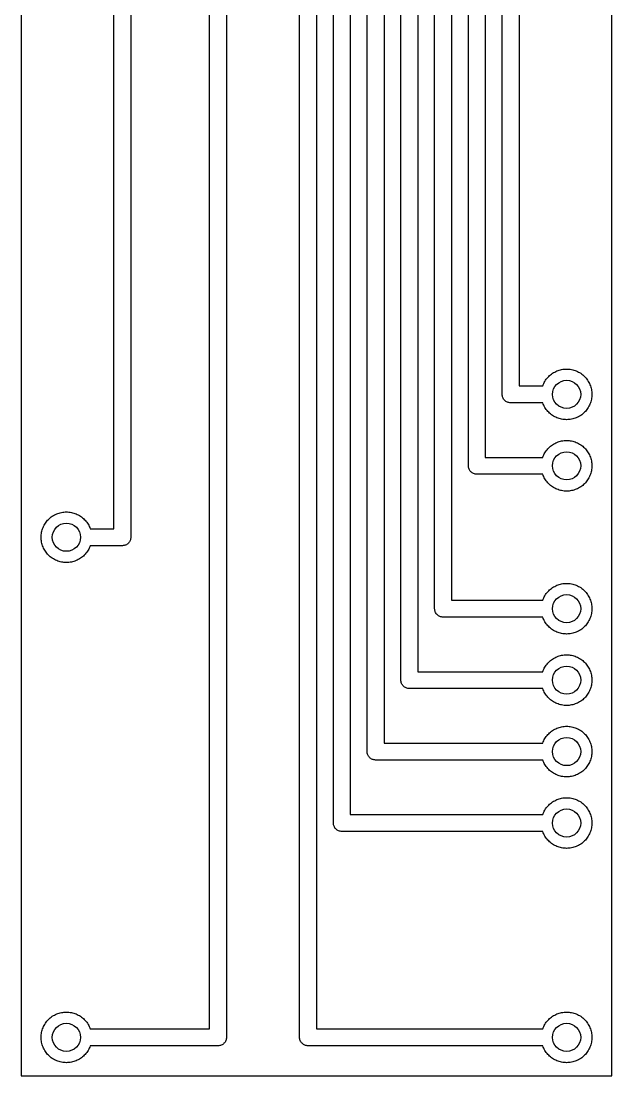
# Model space of a CAD drawing. Header units: millimetres. Extents: x 0 to 21, y -51 to 24.
# Drawn here: x 0 to 21, y -51 to -13.5 of the extents above; entities that cross this region are included whole.
import ezdxf

# ---------------------------------------------------------------- set-up
doc = ezdxf.new("R2010")
doc.units = ezdxf.units.MM
for name, color, linetype in [('COPPER_BOTTOM_MIRRORED', 1, 'Continuous'), ('DRILL', 5, 'Continuous'), ('OUTLINE', 7, 'Continuous')]:
    doc.layers.add(name, color=color, linetype=linetype)

msp = doc.modelspace()

# ---------------------------------------------------------------- linework, layer by layer
at = {"layer": 'COPPER_BOTTOM_MIRRORED'}
for points in [[(12.9, 20.82), (12.9, -39.17), (18.542, -39.17), (18.543, -39.167), (18.559, -39.126), (18.576, -39.085), (18.596, -39.046), (18.618, -39.007), (18.642, -38.97), (18.667, -38.934), (18.694, -38.899), (18.723, -38.866), (18.754, -38.834), (18.786, -38.803), (18.819, -38.774), (18.854, -38.747), (18.89, -38.722), (18.927, -38.698), (18.966, -38.676), (19.005, -38.656), (19.046, -38.639), (19.087, -38.623), (19.129, -38.609), (19.171, -38.597), (19.214, -38.587), (19.258, -38.58), (19.302, -38.574), (19.346, -38.571), (19.39, -38.57), (19.434, -38.571), (19.478, -38.574), (19.522, -38.58), (19.566, -38.587), (19.609, -38.597), (19.651, -38.609), (19.693, -38.623), (19.734, -38.639), (19.775, -38.656), (19.814, -38.676), (19.853, -38.698), (19.89, -38.722), (19.926, -38.747), (19.961, -38.774), (19.994, -38.803), (20.026, -38.834), (20.057, -38.866), (20.086, -38.899), (20.113, -38.934), (20.138, -38.97), (20.162, -39.007), (20.184, -39.046), (20.204, -39.085), (20.221, -39.126), (20.237, -39.167), (20.251, -39.209), (20.263, -39.251), (20.273, -39.294), (20.28, -39.338), (20.286, -39.382), (20.289, -39.426), (20.29, -39.47), (20.289, -39.514), (20.286, -39.558), (20.28, -39.602), (20.273, -39.646), (20.263, -39.689), (20.251, -39.731), (20.237, -39.773), (20.221, -39.814), (20.204, -39.855), (20.184, -39.894), (20.162, -39.933), (20.138, -39.97), (20.113, -40.006), (20.086, -40.041), (20.057, -40.074), (20.026, -40.106), (19.994, -40.137), (19.961, -40.166), (19.926, -40.193), (19.89, -40.218), (19.853, -40.242), (19.814, -40.264), (19.775, -40.284), (19.734, -40.301), (19.693, -40.317), (19.651, -40.331), (19.609, -40.343), (19.566, -40.353), (19.522, -40.36), (19.478, -40.366), (19.434, -40.369), (19.39, -40.37), (19.346, -40.369), (19.302, -40.366), (19.258, -40.36), (19.214, -40.353), (19.171, -40.343), (19.129, -40.331), (19.087, -40.317), (19.046, -40.301), (19.005, -40.284), (18.966, -40.264), (18.927, -40.242), (18.89, -40.218), (18.854, -40.193), (18.819, -40.166), (18.786, -40.137), (18.754, -40.106), (18.723, -40.074), (18.694, -40.041), (18.667, -40.006), (18.642, -39.97), (18.618, -39.933), (18.596, -39.894), (18.576, -39.855), (18.559, -39.814), (18.543, -39.773), (18.542, -39.77), (12.6, -39.77), (12.571, -39.769), (12.541, -39.764), (12.513, -39.757), (12.485, -39.747), (12.459, -39.735), (12.433, -39.719), (12.41, -39.702), (12.388, -39.682), (12.368, -39.66), (12.351, -39.637), (12.335, -39.611), (12.323, -39.585), (12.313, -39.557), (12.306, -39.529), (12.301, -39.499), (12.3, -39.47), (12.3, 21.12)], [(14.1, 18.28), (14.1, -36.63), (18.542, -36.63), (18.543, -36.627), (18.559, -36.586), (18.576, -36.545), (18.596, -36.506), (18.618, -36.467), (18.642, -36.43), (18.667, -36.394), (18.694, -36.359), (18.723, -36.326), (18.754, -36.294), (18.786, -36.263), (18.819, -36.234), (18.854, -36.207), (18.89, -36.182), (18.927, -36.158), (18.966, -36.136), (19.005, -36.116), (19.046, -36.099), (19.087, -36.083), (19.129, -36.069), (19.171, -36.057), (19.214, -36.047), (19.258, -36.04), (19.302, -36.034), (19.346, -36.031), (19.39, -36.03), (19.434, -36.031), (19.478, -36.034), (19.522, -36.04), (19.566, -36.047), (19.609, -36.057), (19.651, -36.069), (19.693, -36.083), (19.734, -36.099), (19.775, -36.116), (19.814, -36.136), (19.853, -36.158), (19.89, -36.182), (19.926, -36.207), (19.961, -36.234), (19.994, -36.263), (20.026, -36.294), (20.057, -36.326), (20.086, -36.359), (20.113, -36.394), (20.138, -36.43), (20.162, -36.467), (20.184, -36.506), (20.204, -36.545), (20.221, -36.586), (20.237, -36.627), (20.251, -36.669), (20.263, -36.711), (20.273, -36.754), (20.28, -36.798), (20.286, -36.842), (20.289, -36.886), (20.29, -36.93), (20.289, -36.974), (20.286, -37.018), (20.28, -37.062), (20.273, -37.106), (20.263, -37.149), (20.251, -37.191), (20.237, -37.233), (20.221, -37.274), (20.204, -37.315), (20.184, -37.354), (20.162, -37.393), (20.138, -37.43), (20.113, -37.466), (20.086, -37.501), (20.057, -37.534), (20.026, -37.566), (19.994, -37.597), (19.961, -37.626), (19.926, -37.653), (19.89, -37.678), (19.853, -37.702), (19.814, -37.724), (19.775, -37.744), (19.734, -37.761), (19.693, -37.777), (19.651, -37.791), (19.609, -37.803), (19.566, -37.813), (19.522, -37.82), (19.478, -37.826), (19.434, -37.829), (19.39, -37.83), (19.346, -37.829), (19.302, -37.826), (19.258, -37.82), (19.214, -37.813), (19.171, -37.803), (19.129, -37.791), (19.087, -37.777), (19.046, -37.761), (19.005, -37.744), (18.966, -37.724), (18.927, -37.702), (18.89, -37.678), (18.854, -37.653), (18.819, -37.626), (18.786, -37.597), (18.754, -37.566), (18.723, -37.534), (18.694, -37.501), (18.667, -37.466), (18.642, -37.43), (18.618, -37.393), (18.596, -37.354), (18.576, -37.315), (18.559, -37.274), (18.543, -37.233), (18.542, -37.23), (13.8, -37.23), (13.771, -37.229), (13.741, -37.224), (13.713, -37.217), (13.685, -37.207), (13.659, -37.195), (13.633, -37.179), (13.61, -37.162), (13.588, -37.142), (13.568, -37.12), (13.551, -37.097), (13.535, -37.071), (13.523, -37.045), (13.513, -37.017), (13.506, -36.989), (13.501, -36.959), (13.5, -36.93), (13.5, 18.58)], [(11.7, 13.5), (11.7, -41.71), (18.542, -41.71), (18.543, -41.707), (18.543, -41.707), (18.559, -41.666), (18.576, -41.625), (18.596, -41.586), (18.618, -41.547), (18.642, -41.51), (18.667, -41.474), (18.694, -41.439), (18.723, -41.406), (18.754, -41.374), (18.786, -41.343), (18.819, -41.314), (18.854, -41.287), (18.89, -41.262), (18.927, -41.238), (18.966, -41.216), (19.005, -41.196), (19.046, -41.179), (19.087, -41.163), (19.129, -41.149), (19.171, -41.137), (19.214, -41.127), (19.258, -41.12), (19.302, -41.114), (19.346, -41.111), (19.39, -41.11), (19.434, -41.111), (19.478, -41.114), (19.522, -41.12), (19.566, -41.127), (19.609, -41.137), (19.651, -41.149), (19.693, -41.163), (19.734, -41.179), (19.775, -41.196), (19.814, -41.216), (19.853, -41.238), (19.89, -41.262), (19.926, -41.287), (19.961, -41.314), (19.994, -41.343), (20.026, -41.374), (20.057, -41.406), (20.086, -41.439), (20.113, -41.474), (20.138, -41.51), (20.162, -41.547), (20.184, -41.586), (20.204, -41.625), (20.221, -41.666), (20.237, -41.707), (20.251, -41.749), (20.263, -41.791), (20.273, -41.834), (20.28, -41.878), (20.286, -41.922), (20.289, -41.966), (20.29, -42.01), (20.289, -42.054), (20.286, -42.098), (20.28, -42.142), (20.273, -42.186), (20.263, -42.229), (20.251, -42.271), (20.237, -42.313), (20.221, -42.354), (20.204, -42.395), (20.184, -42.434), (20.162, -42.473), (20.138, -42.51), (20.113, -42.546), (20.086, -42.581), (20.057, -42.614), (20.026, -42.646), (19.994, -42.677), (19.961, -42.706), (19.926, -42.733), (19.89, -42.758), (19.853, -42.782), (19.814, -42.804), (19.775, -42.824), (19.734, -42.841), (19.693, -42.857), (19.651, -42.871), (19.609, -42.883), (19.566, -42.893), (19.522, -42.9), (19.478, -42.906), (19.434, -42.909), (19.39, -42.91), (19.346, -42.909), (19.302, -42.906), (19.258, -42.9), (19.214, -42.893), (19.171, -42.883), (19.129, -42.871), (19.087, -42.857), (19.046, -42.841), (19.005, -42.824), (18.966, -42.804), (18.927, -42.782), (18.89, -42.758), (18.854, -42.733), (18.819, -42.706), (18.786, -42.677), (18.754, -42.646), (18.723, -42.614), (18.694, -42.581), (18.667, -42.546), (18.642, -42.51), (18.618, -42.473), (18.596, -42.434), (18.576, -42.395), (18.559, -42.354), (18.543, -42.313), (18.542, -42.31), (11.4, -42.31), (11.371, -42.309), (11.341, -42.304), (11.313, -42.297), (11.285, -42.287), (11.259, -42.275), (11.233, -42.259), (11.21, -42.242), (11.188, -42.222), (11.168, -42.2), (11.151, -42.177), (11.135, -42.151), (11.123, -42.125), (11.113, -42.097), (11.106, -42.069), (11.101, -42.039), (11.1, -42.01), (11.1, 13.2)], [(10.5, 10.96), (10.5, -49.33), (18.542, -49.33), (18.543, -49.327), (18.559, -49.286), (18.576, -49.245), (18.596, -49.206), (18.618, -49.167), (18.642, -49.13), (18.667, -49.094), (18.694, -49.059), (18.723, -49.026), (18.754, -48.994), (18.786, -48.963), (18.819, -48.934), (18.854, -48.907), (18.89, -48.882), (18.927, -48.858), (18.966, -48.836), (19.005, -48.816), (19.046, -48.799), (19.087, -48.783), (19.129, -48.769), (19.171, -48.757), (19.214, -48.747), (19.258, -48.74), (19.302, -48.734), (19.346, -48.731), (19.39, -48.73), (19.434, -48.731), (19.478, -48.734), (19.522, -48.74), (19.566, -48.747), (19.609, -48.757), (19.651, -48.769), (19.693, -48.783), (19.734, -48.799), (19.775, -48.816), (19.814, -48.836), (19.853, -48.858), (19.89, -48.882), (19.926, -48.907), (19.961, -48.934), (19.994, -48.963), (20.026, -48.994), (20.057, -49.026), (20.086, -49.059), (20.113, -49.094), (20.138, -49.13), (20.162, -49.167), (20.184, -49.206), (20.204, -49.245), (20.221, -49.286), (20.237, -49.327), (20.251, -49.369), (20.263, -49.411), (20.273, -49.454), (20.28, -49.498), (20.286, -49.542), (20.289, -49.586), (20.29, -49.63), (20.289, -49.674), (20.286, -49.718), (20.28, -49.762), (20.273, -49.806), (20.263, -49.849), (20.251, -49.891), (20.237, -49.933), (20.221, -49.974), (20.204, -50.015), (20.184, -50.054), (20.162, -50.093), (20.138, -50.13), (20.113, -50.166), (20.086, -50.201), (20.057, -50.234), (20.026, -50.266), (19.994, -50.297), (19.961, -50.326), (19.926, -50.353), (19.89, -50.378), (19.853, -50.402), (19.814, -50.424), (19.775, -50.444), (19.734, -50.461), (19.693, -50.477), (19.651, -50.491), (19.609, -50.503), (19.566, -50.513), (19.522, -50.52), (19.478, -50.526), (19.434, -50.529), (19.39, -50.53), (19.346, -50.529), (19.302, -50.526), (19.258, -50.52), (19.214, -50.513), (19.171, -50.503), (19.129, -50.491), (19.087, -50.477), (19.046, -50.461), (19.005, -50.444), (18.966, -50.424), (18.927, -50.402), (18.89, -50.378), (18.854, -50.353), (18.819, -50.326), (18.786, -50.297), (18.754, -50.266), (18.723, -50.234), (18.694, -50.201), (18.667, -50.166), (18.642, -50.13), (18.618, -50.093), (18.596, -50.054), (18.576, -50.015), (18.559, -49.974), (18.543, -49.933), (18.542, -49.93), (10.2, -49.93), (10.171, -49.929), (10.141, -49.924), (10.113, -49.917), (10.085, -49.907), (10.059, -49.895), (10.033, -49.879), (10.01, -49.862), (9.988, -49.842), (9.968, -49.82), (9.951, -49.797), (9.935, -49.771), (9.923, -49.745), (9.913, -49.717), (9.906, -49.689), (9.901, -49.659), (9.9, -49.63), (9.9, 10.66)], [(15.3, 10.66), (15.3, -34.09), (18.542, -34.09), (18.543, -34.087), (18.559, -34.046), (18.576, -34.005), (18.596, -33.966), (18.618, -33.927), (18.642, -33.89), (18.667, -33.854), (18.694, -33.819), (18.723, -33.786), (18.754, -33.754), (18.786, -33.723), (18.819, -33.694), (18.854, -33.667), (18.89, -33.642), (18.927, -33.618), (18.966, -33.596), (19.005, -33.576), (19.046, -33.559), (19.087, -33.543), (19.129, -33.529), (19.171, -33.517), (19.214, -33.507), (19.258, -33.5), (19.302, -33.494), (19.346, -33.491), (19.39, -33.49), (19.434, -33.491), (19.478, -33.494), (19.522, -33.5), (19.566, -33.507), (19.609, -33.517), (19.651, -33.529), (19.693, -33.543), (19.734, -33.559), (19.775, -33.576), (19.814, -33.596), (19.853, -33.618), (19.89, -33.642), (19.926, -33.667), (19.961, -33.694), (19.994, -33.723), (20.026, -33.754), (20.057, -33.786), (20.086, -33.819), (20.113, -33.854), (20.138, -33.89), (20.162, -33.927), (20.184, -33.966), (20.204, -34.005), (20.221, -34.046), (20.237, -34.087), (20.251, -34.129), (20.263, -34.171), (20.273, -34.214), (20.28, -34.258), (20.286, -34.302), (20.289, -34.346), (20.29, -34.39), (20.289, -34.434), (20.286, -34.478), (20.28, -34.522), (20.273, -34.566), (20.263, -34.609), (20.251, -34.651), (20.237, -34.693), (20.221, -34.734), (20.204, -34.775), (20.184, -34.814), (20.162, -34.853), (20.138, -34.89), (20.113, -34.926), (20.086, -34.961), (20.057, -34.994), (20.026, -35.026), (19.994, -35.057), (19.961, -35.086), (19.926, -35.113), (19.89, -35.138), (19.853, -35.162), (19.814, -35.184), (19.775, -35.204), (19.734, -35.221), (19.693, -35.237), (19.651, -35.251), (19.609, -35.263), (19.566, -35.273), (19.522, -35.28), (19.478, -35.286), (19.434, -35.289), (19.39, -35.29), (19.346, -35.289), (19.302, -35.286), (19.258, -35.28), (19.214, -35.273), (19.171, -35.263), (19.129, -35.251), (19.087, -35.237), (19.046, -35.221), (19.005, -35.204), (18.966, -35.184), (18.927, -35.162), (18.89, -35.138), (18.854, -35.113), (18.819, -35.086), (18.786, -35.057), (18.754, -35.026), (18.723, -34.994), (18.694, -34.961), (18.667, -34.926), (18.642, -34.89), (18.618, -34.853), (18.596, -34.814), (18.576, -34.775), (18.559, -34.734), (18.543, -34.693), (18.542, -34.69), (15, -34.69), (14.971, -34.689), (14.941, -34.684), (14.913, -34.677), (14.885, -34.667), (14.859, -34.655), (14.833, -34.639), (14.81, -34.622), (14.788, -34.602), (14.768, -34.58), (14.751, -34.557), (14.735, -34.531), (14.723, -34.505), (14.713, -34.477), (14.706, -34.449), (14.701, -34.419), (14.7, -34.39), (14.7, 10.96)], [(16.5, 8.12), (16.5, -29.01), (18.542, -29.01), (18.543, -29.007), (18.559, -28.966), (18.576, -28.925), (18.596, -28.886), (18.618, -28.847), (18.642, -28.81), (18.667, -28.774), (18.694, -28.739), (18.723, -28.706), (18.754, -28.674), (18.786, -28.643), (18.819, -28.614), (18.854, -28.587), (18.89, -28.562), (18.927, -28.538), (18.966, -28.516), (19.005, -28.496), (19.046, -28.479), (19.087, -28.463), (19.129, -28.449), (19.171, -28.437), (19.214, -28.427), (19.258, -28.42), (19.302, -28.414), (19.346, -28.411), (19.39, -28.41), (19.434, -28.411), (19.478, -28.414), (19.522, -28.42), (19.566, -28.427), (19.609, -28.437), (19.651, -28.449), (19.693, -28.463), (19.734, -28.479), (19.775, -28.496), (19.814, -28.516), (19.853, -28.538), (19.89, -28.562), (19.926, -28.587), (19.961, -28.614), (19.994, -28.643), (20.026, -28.674), (20.057, -28.706), (20.086, -28.739), (20.113, -28.774), (20.138, -28.81), (20.162, -28.847), (20.184, -28.886), (20.204, -28.925), (20.221, -28.966), (20.237, -29.007), (20.251, -29.049), (20.263, -29.091), (20.273, -29.134), (20.28, -29.178), (20.286, -29.222), (20.289, -29.266), (20.29, -29.31), (20.289, -29.354), (20.286, -29.398), (20.28, -29.442), (20.273, -29.486), (20.263, -29.529), (20.251, -29.571), (20.237, -29.613), (20.221, -29.654), (20.204, -29.695), (20.184, -29.734), (20.162, -29.773), (20.138, -29.81), (20.113, -29.846), (20.086, -29.881), (20.057, -29.914), (20.026, -29.946), (19.994, -29.977), (19.961, -30.006), (19.926, -30.033), (19.89, -30.058), (19.853, -30.082), (19.814, -30.104), (19.775, -30.124), (19.734, -30.141), (19.693, -30.157), (19.651, -30.171), (19.609, -30.183), (19.566, -30.193), (19.522, -30.2), (19.478, -30.206), (19.434, -30.209), (19.39, -30.21), (19.346, -30.209), (19.302, -30.206), (19.258, -30.2), (19.214, -30.193), (19.171, -30.183), (19.129, -30.171), (19.087, -30.157), (19.046, -30.141), (19.005, -30.124), (18.966, -30.104), (18.927, -30.082), (18.89, -30.058), (18.854, -30.033), (18.819, -30.006), (18.786, -29.977), (18.754, -29.946), (18.723, -29.914), (18.694, -29.881), (18.667, -29.846), (18.642, -29.81), (18.618, -29.773), (18.596, -29.734), (18.576, -29.695), (18.559, -29.654), (18.543, -29.613), (18.542, -29.61), (16.2, -29.61), (16.171, -29.609), (16.141, -29.604), (16.113, -29.597), (16.085, -29.587), (16.059, -29.575), (16.033, -29.559), (16.01, -29.542), (15.988, -29.522), (15.968, -29.5), (15.951, -29.477), (15.935, -29.451), (15.923, -29.425), (15.913, -29.397), (15.906, -29.369), (15.901, -29.339), (15.9, -29.31), (15.9, 8.42)], [(7.3, 5.88), (7.3, -49.63), (7.299, -49.659), (7.294, -49.689), (7.287, -49.717), (7.277, -49.745), (7.265, -49.771), (7.249, -49.797), (7.232, -49.82), (7.212, -49.842), (7.19, -49.862), (7.167, -49.879), (7.141, -49.895), (7.115, -49.907), (7.087, -49.917), (7.059, -49.924), (7.029, -49.929), (7, -49.93), (2.458, -49.93), (2.457, -49.933), (2.441, -49.974), (2.424, -50.015), (2.404, -50.054), (2.382, -50.093), (2.358, -50.13), (2.333, -50.166), (2.306, -50.201), (2.277, -50.234), (2.246, -50.266), (2.214, -50.297), (2.181, -50.326), (2.146, -50.353), (2.11, -50.378), (2.073, -50.402), (2.034, -50.424), (1.995, -50.444), (1.954, -50.461), (1.913, -50.477), (1.871, -50.491), (1.829, -50.503), (1.786, -50.513), (1.742, -50.52), (1.698, -50.526), (1.654, -50.529), (1.61, -50.53), (1.566, -50.529), (1.522, -50.526), (1.478, -50.52), (1.434, -50.513), (1.391, -50.503), (1.349, -50.491), (1.307, -50.477), (1.266, -50.461), (1.225, -50.444), (1.186, -50.424), (1.147, -50.402), (1.11, -50.378), (1.074, -50.353), (1.039, -50.326), (1.006, -50.297), (0.974, -50.266), (0.943, -50.234), (0.914, -50.201), (0.887, -50.166), (0.862, -50.13), (0.838, -50.093), (0.816, -50.054), (0.796, -50.015), (0.779, -49.974), (0.763, -49.933), (0.749, -49.891), (0.737, -49.849), (0.727, -49.806), (0.72, -49.762), (0.714, -49.718), (0.711, -49.674), (0.71, -49.63), (0.711, -49.586), (0.714, -49.542), (0.72, -49.498), (0.727, -49.454), (0.737, -49.411), (0.749, -49.369), (0.763, -49.327), (0.779, -49.286), (0.796, -49.245), (0.816, -49.206), (0.838, -49.167), (0.862, -49.13), (0.887, -49.094), (0.914, -49.059), (0.943, -49.026), (0.974, -48.994), (1.006, -48.963), (1.039, -48.934), (1.074, -48.907), (1.11, -48.882), (1.147, -48.858), (1.186, -48.836), (1.225, -48.816), (1.266, -48.799), (1.307, -48.783), (1.349, -48.769), (1.391, -48.757), (1.434, -48.747), (1.478, -48.74), (1.522, -48.734), (1.566, -48.731), (1.61, -48.73), (1.654, -48.731), (1.698, -48.734), (1.742, -48.74), (1.786, -48.747), (1.829, -48.757), (1.871, -48.769), (1.913, -48.783), (1.954, -48.799), (1.995, -48.816), (2.034, -48.836), (2.073, -48.858), (2.11, -48.882), (2.146, -48.907), (2.181, -48.934), (2.214, -48.963), (2.246, -48.994), (2.277, -49.026), (2.306, -49.059), (2.333, -49.094), (2.358, -49.13), (2.382, -49.167), (2.404, -49.206), (2.424, -49.245), (2.441, -49.286), (2.457, -49.327), (2.458, -49.33), (6.7, -49.33), (6.7, 5.58)], [(17.7, 3.365), (17.7, -26.47), (18.542, -26.47), (18.543, -26.467), (18.559, -26.426), (18.576, -26.385), (18.596, -26.346), (18.618, -26.307), (18.642, -26.27), (18.667, -26.234), (18.694, -26.199), (18.723, -26.166), (18.754, -26.134), (18.786, -26.103), (18.819, -26.074), (18.854, -26.047), (18.89, -26.022), (18.927, -25.998), (18.966, -25.976), (19.005, -25.956), (19.046, -25.939), (19.087, -25.923), (19.129, -25.909), (19.171, -25.897), (19.214, -25.887), (19.258, -25.88), (19.302, -25.874), (19.346, -25.871), (19.39, -25.87), (19.434, -25.871), (19.478, -25.874), (19.522, -25.88), (19.566, -25.887), (19.609, -25.897), (19.651, -25.909), (19.693, -25.923), (19.734, -25.939), (19.775, -25.956), (19.814, -25.976), (19.853, -25.998), (19.89, -26.022), (19.926, -26.047), (19.961, -26.074), (19.994, -26.103), (20.026, -26.134), (20.057, -26.166), (20.086, -26.199), (20.113, -26.234), (20.138, -26.27), (20.162, -26.307), (20.184, -26.346), (20.204, -26.385), (20.221, -26.426), (20.237, -26.467), (20.251, -26.509), (20.263, -26.551), (20.273, -26.594), (20.28, -26.638), (20.286, -26.682), (20.289, -26.726), (20.29, -26.77), (20.289, -26.814), (20.286, -26.858), (20.28, -26.902), (20.273, -26.946), (20.263, -26.989), (20.251, -27.031), (20.237, -27.073), (20.221, -27.114), (20.204, -27.155), (20.184, -27.194), (20.162, -27.233), (20.138, -27.27), (20.113, -27.306), (20.086, -27.341), (20.057, -27.374), (20.026, -27.406), (19.994, -27.437), (19.961, -27.466), (19.926, -27.493), (19.89, -27.518), (19.853, -27.542), (19.814, -27.564), (19.775, -27.584), (19.734, -27.601), (19.693, -27.617), (19.651, -27.631), (19.609, -27.643), (19.566, -27.653), (19.522, -27.66), (19.478, -27.666), (19.434, -27.669), (19.39, -27.67), (19.346, -27.669), (19.302, -27.666), (19.258, -27.66), (19.214, -27.653), (19.171, -27.643), (19.129, -27.631), (19.087, -27.617), (19.046, -27.601), (19.005, -27.584), (18.966, -27.564), (18.927, -27.542), (18.89, -27.518), (18.854, -27.493), (18.819, -27.466), (18.786, -27.437), (18.754, -27.406), (18.723, -27.374), (18.694, -27.341), (18.667, -27.306), (18.642, -27.27), (18.618, -27.233), (18.596, -27.194), (18.576, -27.155), (18.559, -27.114), (18.543, -27.073), (18.542, -27.07), (17.4, -27.07), (17.371, -27.069), (17.341, -27.064), (17.313, -27.057), (17.285, -27.047), (17.259, -27.035), (17.233, -27.019), (17.21, -27.002), (17.188, -26.982), (17.168, -26.96), (17.151, -26.937), (17.135, -26.911), (17.123, -26.885), (17.113, -26.857), (17.106, -26.829), (17.101, -26.799), (17.1, -26.77), (17.1, 3.48)], [(3.9, -6.45), (3.9, -31.85), (3.899, -31.879), (3.894, -31.909), (3.887, -31.937), (3.877, -31.965), (3.865, -31.991), (3.849, -32.017), (3.832, -32.04), (3.812, -32.062), (3.79, -32.082), (3.767, -32.099), (3.741, -32.115), (3.715, -32.127), (3.687, -32.137), (3.659, -32.144), (3.629, -32.149), (3.6, -32.15), (2.458, -32.15), (2.457, -32.153), (2.441, -32.194), (2.424, -32.235), (2.404, -32.274), (2.382, -32.313), (2.358, -32.35), (2.333, -32.386), (2.306, -32.421), (2.277, -32.454), (2.246, -32.486), (2.214, -32.517), (2.181, -32.546), (2.146, -32.573), (2.11, -32.598), (2.073, -32.622), (2.034, -32.644), (1.995, -32.664), (1.954, -32.681), (1.913, -32.697), (1.871, -32.711), (1.829, -32.723), (1.786, -32.733), (1.742, -32.74), (1.698, -32.746), (1.654, -32.749), (1.61, -32.75), (1.566, -32.749), (1.522, -32.746), (1.478, -32.74), (1.434, -32.733), (1.391, -32.723), (1.349, -32.711), (1.307, -32.697), (1.266, -32.681), (1.225, -32.664), (1.186, -32.644), (1.147, -32.622), (1.11, -32.598), (1.074, -32.573), (1.039, -32.546), (1.006, -32.517), (0.974, -32.486), (0.943, -32.454), (0.914, -32.421), (0.887, -32.386), (0.862, -32.35), (0.838, -32.313), (0.816, -32.274), (0.796, -32.235), (0.779, -32.194), (0.763, -32.153), (0.749, -32.111), (0.737, -32.069), (0.727, -32.026), (0.72, -31.982), (0.714, -31.938), (0.711, -31.894), (0.71, -31.85), (0.711, -31.806), (0.714, -31.762), (0.72, -31.718), (0.727, -31.674), (0.737, -31.631), (0.749, -31.589), (0.763, -31.547), (0.779, -31.506), (0.796, -31.465), (0.816, -31.426), (0.838, -31.387), (0.862, -31.35), (0.887, -31.314), (0.914, -31.279), (0.943, -31.246), (0.974, -31.214), (1.006, -31.183), (1.039, -31.154), (1.074, -31.127), (1.11, -31.102), (1.147, -31.078), (1.186, -31.056), (1.225, -31.036), (1.266, -31.019), (1.307, -31.003), (1.349, -30.989), (1.391, -30.977), (1.434, -30.967), (1.478, -30.96), (1.522, -30.954), (1.566, -30.951), (1.61, -30.95), (1.654, -30.951), (1.698, -30.954), (1.742, -30.96), (1.786, -30.967), (1.829, -30.977), (1.871, -30.989), (1.913, -31.003), (1.954, -31.019), (1.995, -31.036), (2.034, -31.056), (2.073, -31.078), (2.11, -31.102), (2.146, -31.127), (2.181, -31.154), (2.214, -31.183), (2.246, -31.214), (2.277, -31.246), (2.306, -31.279), (2.333, -31.314), (2.358, -31.35), (2.382, -31.387), (2.404, -31.426), (2.424, -31.465), (2.441, -31.506), (2.457, -31.547), (2.458, -31.55), (3.3, -31.55), (3.3, -6.75)]]:
    msp.add_lwpolyline(points, dxfattribs=at)
at = {"layer": 'DRILL'}
for centre in [(19.39, -26.77), (19.39, -29.31), (1.61, -31.85), (19.39, -34.39), (19.39, -36.93), (19.39, -39.47), (19.39, -42.01), (1.61, -49.63), (19.39, -49.63)]:
    msp.add_circle(centre, 0.5, dxfattribs=at)
at = {"layer": 'OUTLINE'}
msp.add_lwpolyline([(0, 24), (0, -51), (21, -51), (21, 24), (0, 24)], close=True, dxfattribs=at)

doc.saveas('drawing.dxf')
